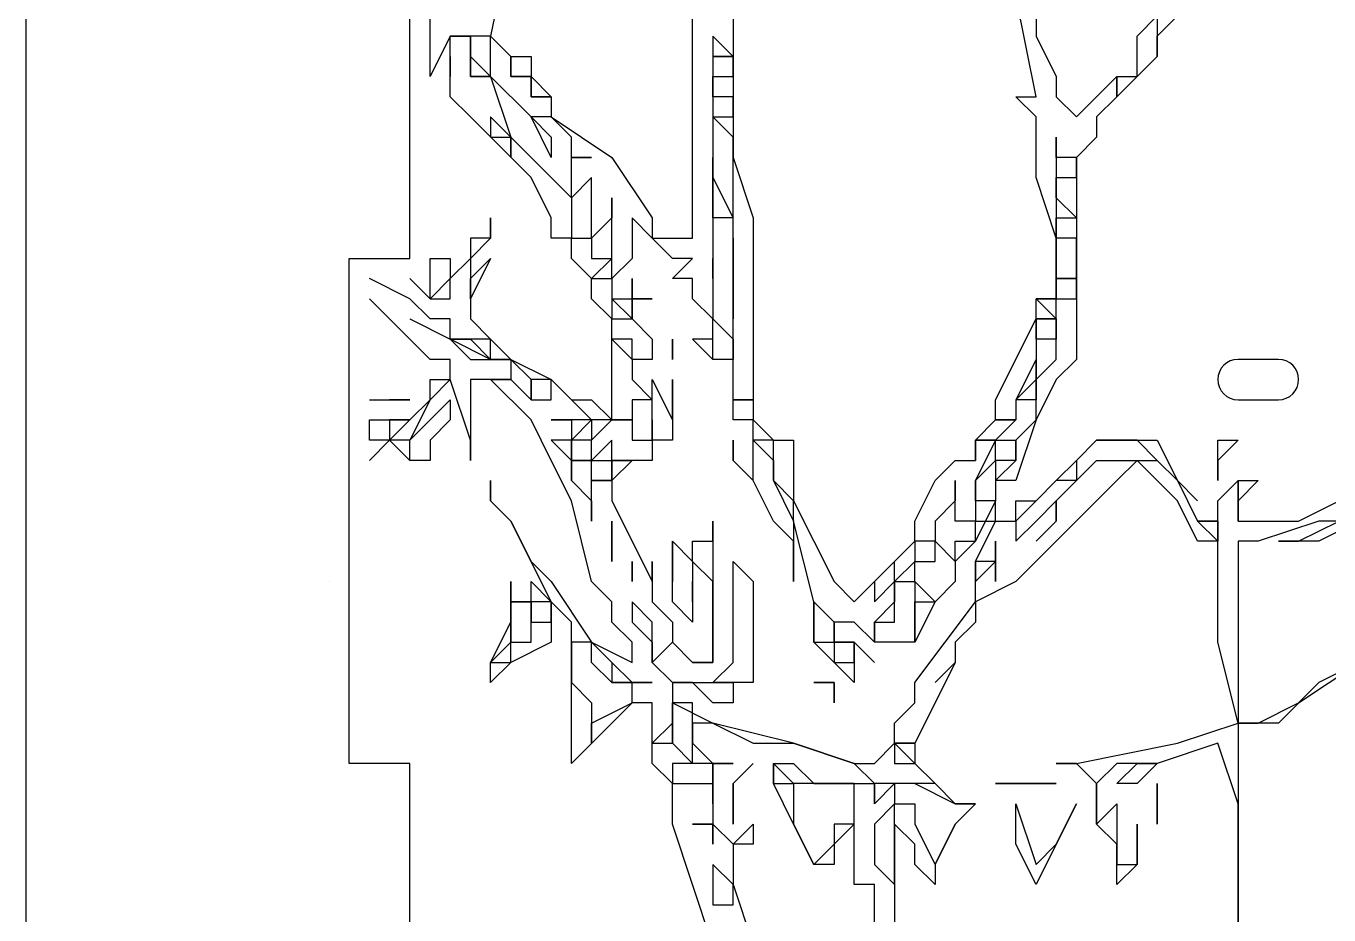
# Model space of a CAD drawing. Header units: millimetres. Extents: x 0 to 600, y 0 to 450.
# Drawn here: x 0 to 64.5, y 56.5 to 100.5 of the extents above; entities that cross this region are included whole.
import ezdxf

# ---------------------------------------------------------------- set-up
doc = ezdxf.new("R2010")
doc.units = ezdxf.units.MM
for name, color, linetype in [('border- do not edit', 2, 'Continuous'), ('Engraving', 1, 'Continuous'), ('External Cuts', 5, 'Continuous'), ('Holes and apertures', 3, 'Continuous')]:
    doc.layers.add(name, color=color, linetype=linetype)

msp = doc.modelspace()

# ---------------------------------------------------------------- linework, layer by layer
at = {"layer": 'border- do not edit'}
msp.add_line((0, 0), (0, 400), dxfattribs=at)
at = {"layer": 'Engraving'}
for p, q in [((24, 105), (23, 100)), ((20, 99), (20, 102)), ((50, 97), (49, 102)), ((50, 102), (50, 100)), ((33, 100), (33, 101)), ((35, 101), (35, 99)), ((55, 100), (56, 101)), ((57, 101), (56, 100)), ((56, 100), (57, 101)), ((56, 101), (56, 100)), ((21, 100), (20, 98)), ((21, 99), (21, 100)), ((21, 100), (22, 100)), ((22, 100), (21, 100)), ((21, 100), (21, 100)), ((22, 100), (22, 99)), ((22, 99), (22, 100)), ((23, 100), (22, 100)), ((22, 100), (22, 100)), ((22, 100), (22, 99)), ((23, 100), (24, 99)), ((23, 99), (23, 100)), ((23, 100), (23, 100)), ((33, 96), (33, 100)), ((34, 100), (34, 100)), ((34, 100), (34, 100)), ((34, 100), (34, 100)), ((34, 100), (34, 100)), ((34, 100), (34, 100)), ((34, 100), (34, 99)), ((35, 99), (34, 100)), ((50, 100), (51, 98)), ((55, 99), (55, 100)), ((56, 100), (56, 99)), ((56, 99), (56, 100)), ((56, 100), (56, 100)), ((56, 100), (56, 99)), ((20, 98), (20, 99)), ((20, 99), (20, 99)), ((21, 98), (21, 99)), ((21, 99), (21, 99)), ((21, 99), (21, 99)), ((21, 99), (21, 99)), ((21, 99), (21, 98)), ((21, 98), (21, 99)), ((21, 99), (21, 99)), ((22, 99), (22, 99)), ((22, 99), (22, 99)), ((22, 99), (22, 98)), ((22, 98), (22, 99)), ((22, 99), (23, 98)), ((23, 98), (23, 99)), ((24, 99), (25, 99)), ((24, 98), (24, 99)), ((24, 99), (24, 99)), ((24, 99), (24, 99)), ((24, 99), (24, 98)), ((25, 99), (25, 98)), ((35, 99), (34, 99)), ((34, 99), (34, 99)), ((34, 99), (34, 98)), ((34, 99), (35, 99)), ((35, 98), (35, 99)), ((35, 99), (35, 97)), ((55, 98), (55, 99)), ((55, 99), (55, 99)), ((56, 99), (55, 98)), ((56, 99), (56, 99)), ((20, 98), (20, 98)), ((21, 97), (21, 98)), ((21, 98), (21, 98)), ((21, 98), (21, 98)), ((21, 98), (21, 98)), ((21, 98), (21, 98)), ((22, 98), (22, 98)), ((22, 98), (22, 98)), ((22, 98), (22, 98)), ((22, 98), (22, 98)), ((22, 98), (22, 98)), ((22, 98), (22, 98)), ((22, 98), (22, 98)), ((22, 98), (23, 98)), ((23, 98), (22, 98)), ((25, 96), (23, 98)), ((23, 98), (24, 95)), ((25, 98), (24, 98)), ((24, 98), (25, 98)), ((25, 98), (25, 97)), ((25, 97), (25, 98)), ((25, 98), (25, 98)), ((25, 98), (26, 97)), ((34, 97), (34, 98)), ((34, 98), (35, 98)), ((34, 98), (34, 94)), ((35, 98), (35, 98)), ((51, 98), (51, 97)), ((53, 97), (54, 98)), ((54, 98), (55, 98)), ((55, 98), (54, 97)), ((54, 98), (54, 98)), ((54, 98), (54, 97)), ((54, 97), (54, 98)), ((54, 98), (54, 98)), ((55, 98), (55, 98)), ((22, 96), (21, 97)), ((25, 97), (26, 97)), ((26, 97), (25, 97)), ((26, 97), (26, 97)), ((26, 97), (26, 96)), ((35, 97), (34, 97)), ((34, 97), (34, 97)), ((34, 97), (34, 97)), ((35, 96), (35, 97)), ((35, 97), (35, 97)), ((35, 97), (35, 95)), ((50, 96), (49, 97)), ((49, 97), (49, 97)), ((49, 97), (50, 97)), ((50, 97), (50, 97)), ((50, 97), (50, 97)), ((51, 97), (51, 97)), ((51, 97), (52, 96)), ((52, 96), (53, 97)), ((54, 97), (53, 96)), ((54, 97), (54, 97)), ((54, 97), (54, 97)), ((25, 93), (22, 96)), ((24, 95), (23, 96)), ((23, 96), (23, 96)), ((23, 96), (23, 96)), ((23, 96), (23, 95)), ((26, 96), (25, 96)), ((25, 96), (25, 96)), ((25, 96), (25, 96)), ((25, 96), (25, 96)), ((25, 96), (26, 95)), ((26, 94), (25, 96)), ((26, 96), (29, 94)), ((27, 95), (26, 96)), ((27, 95), (26, 96)), ((26, 96), (26, 96)), ((26, 96), (26, 96)), ((26, 96), (26, 96)), ((26, 96), (27, 95)), ((33, 92), (33, 96)), ((35, 95), (34, 96)), ((34, 96), (34, 96)), ((34, 96), (34, 96)), ((34, 96), (34, 96)), ((34, 96), (35, 96)), ((50, 94), (50, 96)), ((52, 96), (52, 96)), ((52, 96), (52, 96)), ((53, 96), (53, 96)), ((53, 96), (53, 96)), ((53, 96), (53, 96)), ((53, 96), (53, 96)), ((53, 96), (53, 96)), ((53, 96), (53, 95)), ((23, 95), (24, 95)), ((24, 95), (26, 93)), ((24, 95), (24, 95)), ((24, 95), (24, 94)), ((24, 94), (24, 95)), ((24, 95), (24, 95)), ((26, 95), (26, 94)), ((27, 93), (27, 95)), ((27, 95), (27, 95)), ((27, 95), (27, 95)), ((35, 93), (35, 95)), ((35, 95), (35, 94)), ((51, 94), (51, 95)), ((51, 95), (51, 95)), ((51, 95), (51, 95)), ((51, 95), (51, 95)), ((51, 95), (51, 94)), ((53, 95), (52, 94)), ((26, 94), (26, 94)), ((28, 94), (27, 94)), ((27, 94), (27, 94)), ((27, 94), (28, 94)), ((28, 94), (28, 94)), ((28, 94), (28, 94)), ((28, 94), (28, 94)), ((28, 94), (28, 94)), ((29, 94), (31, 91)), ((34, 94), (34, 91)), ((34, 92), (34, 94)), ((34, 94), (34, 94)), ((34, 94), (34, 93)), ((35, 94), (36, 91)), ((50, 93), (50, 94)), ((52, 94), (51, 94)), ((51, 94), (51, 94)), ((51, 94), (51, 94)), ((51, 94), (51, 93)), ((52, 94), (52, 91)), ((52, 93), (52, 94)), ((52, 94), (52, 94)), ((52, 94), (52, 94)), ((26, 91), (25, 93)), ((26, 93), (27, 92)), ((28, 93), (27, 92)), ((27, 93), (27, 93)), ((27, 92), (27, 93)), ((27, 93), (27, 93)), ((28, 92), (28, 93)), ((28, 93), (28, 93)), ((28, 93), (28, 93)), ((28, 93), (28, 93)), ((34, 93), (35, 91)), ((35, 90), (35, 93)), ((51, 90), (50, 93)), ((51, 92), (51, 93)), ((51, 93), (51, 93)), ((51, 93), (51, 93)), ((51, 93), (52, 93)), ((51, 93), (51, 93)), ((51, 93), (51, 93)), ((51, 93), (51, 92)), ((27, 92), (27, 90)), ((27, 92), (27, 92)), ((28, 91), (28, 92)), ((28, 92), (28, 92)), ((29, 91), (29, 92)), ((29, 92), (29, 92)), ((29, 92), (29, 92)), ((29, 92), (29, 92)), ((29, 92), (29, 91)), ((33, 90), (33, 92)), ((34, 91), (34, 92)), ((34, 92), (34, 92)), ((52, 91), (51, 92)), ((51, 92), (51, 91)), ((23, 90), (23, 91)), ((23, 91), (23, 90)), ((26, 90), (26, 91)), ((26, 91), (26, 91)), ((29, 91), (28, 90)), ((28, 90), (28, 91)), ((28, 91), (28, 91)), ((29, 89), (29, 91)), ((29, 91), (29, 91)), ((31, 90), (30, 91)), ((30, 91), (30, 91)), ((30, 91), (30, 91)), ((30, 91), (30, 91)), ((30, 91), (30, 91)), ((30, 91), (30, 90)), ((31, 91), (31, 90)), ((34, 91), (34, 90)), ((35, 91), (34, 91)), ((36, 91), (36, 86)), ((51, 90), (51, 91)), ((51, 91), (52, 91)), ((51, 91), (51, 89)), ((52, 91), (52, 87)), ((52, 91), (52, 91)), ((52, 91), (52, 91)), ((22, 89), (23, 90)), ((23, 90), (22, 90)), ((22, 90), (22, 89)), ((23, 90), (23, 90)), ((27, 90), (26, 90)), ((27, 89), (27, 90)), ((27, 90), (28, 90)), ((28, 90), (28, 89)), ((30, 90), (30, 90)), ((30, 90), (30, 89)), ((32, 89), (31, 90)), ((31, 90), (32, 90)), ((32, 90), (33, 90)), ((33, 90), (33, 90)), ((34, 90), (34, 90)), ((34, 90), (34, 88)), ((35, 89), (35, 90)), ((35, 90), (35, 90)), ((35, 90), (35, 89)), ((35, 89), (35, 90)), ((51, 88), (51, 90)), ((52, 90), (51, 90)), ((52, 89), (52, 90)), ((52, 90), (52, 90)), ((20, 88), (20, 89)), ((20, 89), (21, 89)), ((21, 88), (22, 89)), ((21, 89), (21, 88)), ((22, 89), (22, 88)), ((22, 88), (23, 89)), ((23, 89), (22, 87)), ((23, 89), (23, 89)), ((23, 89), (23, 89)), ((28, 88), (27, 89)), ((28, 89), (28, 89)), ((28, 89), (28, 89)), ((28, 89), (29, 89)), ((29, 89), (28, 88)), ((30, 89), (29, 88)), ((29, 89), (29, 89)), ((29, 88), (29, 89)), ((32, 88), (33, 89)), ((33, 89), (32, 89)), ((32, 89), (32, 89)), ((32, 89), (32, 89)), ((32, 89), (32, 89)), ((32, 89), (32, 89)), ((33, 89), (33, 89)), ((33, 89), (33, 89)), ((34, 89), (34, 89)), ((34, 89), (34, 89)), ((34, 89), (34, 88)), ((34, 88), (34, 89)), ((34, 89), (34, 89)), ((35, 88), (35, 89)), ((35, 88), (35, 89)), ((35, 89), (35, 89)), ((35, 89), (35, 88)), ((51, 89), (51, 88)), ((52, 88), (52, 89)), ((19, 87), (17, 88)), ((19, 88), (20, 87)), ((21, 88), (20, 87)), ((20, 87), (20, 88)), ((20, 88), (20, 88)), ((21, 87), (21, 88)), ((21, 88), (21, 88)), ((21, 88), (21, 88)), ((21, 88), (21, 88)), ((22, 88), (22, 87)), ((22, 87), (22, 88)), ((28, 87), (28, 88)), ((28, 88), (28, 88)), ((28, 88), (29, 88)), ((29, 88), (29, 87)), ((30, 87), (30, 88)), ((30, 88), (30, 87)), ((33, 88), (32, 88)), ((32, 88), (32, 88)), ((32, 88), (32, 88)), ((32, 88), (32, 88)), ((33, 87), (33, 88)), ((34, 88), (34, 87)), ((34, 88), (34, 88)), ((35, 86), (35, 88)), ((35, 87), (35, 88)), ((35, 88), (35, 88)), ((35, 88), (35, 88)), ((35, 88), (35, 87)), ((51, 87), (51, 88)), ((52, 88), (51, 88)), ((51, 88), (52, 88)), ((51, 88), (51, 87)), ((52, 88), (52, 88)), ((52, 87), (52, 88)), ((52, 88), (52, 88)), ((18, 86), (17, 87)), ((20, 86), (19, 87)), ((20, 87), (21, 87)), ((21, 87), (21, 87)), ((21, 87), (21, 87)), ((22, 87), (22, 87)), ((22, 87), (22, 87)), ((22, 87), (22, 86)), ((29, 86), (28, 87)), ((29, 87), (29, 86)), ((30, 86), (29, 87)), ((29, 87), (30, 87)), ((30, 87), (30, 86)), ((30, 86), (30, 87)), ((30, 87), (31, 87)), ((31, 87), (30, 87)), ((30, 87), (30, 86)), ((34, 86), (33, 87)), ((34, 87), (34, 87)), ((34, 87), (34, 86)), ((35, 87), (35, 87)), ((35, 87), (35, 87)), ((35, 87), (35, 86)), ((35, 86), (35, 87)), ((35, 87), (35, 87)), ((50, 86), (50, 87)), ((50, 87), (51, 86)), ((50, 87), (50, 87)), ((50, 87), (50, 87)), ((50, 87), (51, 87)), ((51, 87), (50, 87)), ((50, 87), (50, 87)), ((50, 87), (50, 87)), ((51, 86), (51, 87)), ((51, 87), (52, 87)), ((52, 87), (52, 85)), ((52, 87), (52, 87)), ((52, 87), (52, 87)), ((20, 84), (18, 86)), ((19, 86), (21, 85)), ((21, 86), (20, 86)), ((20, 86), (20, 86)), ((21, 85), (21, 86)), ((21, 86), (21, 86)), ((21, 86), (21, 86)), ((21, 86), (21, 86)), ((22, 86), (22, 86)), ((22, 86), (23, 85)), ((29, 86), (29, 86)), ((29, 86), (30, 86)), ((29, 85), (29, 86)), ((29, 86), (29, 86)), ((30, 86), (30, 86)), ((30, 86), (30, 86)), ((30, 86), (30, 86)), ((30, 86), (30, 86)), ((30, 86), (31, 85)), ((34, 86), (35, 85)), ((34, 85), (34, 86)), ((35, 83), (35, 86)), ((36, 86), (36, 82)), ((48, 82), (50, 86)), ((50, 85), (50, 86)), ((50, 86), (51, 86)), ((51, 86), (50, 86)), ((50, 86), (50, 84)), ((51, 86), (51, 86)), ((51, 86), (51, 85)), ((51, 85), (51, 86)), ((21, 85), (21, 85)), ((22, 85), (21, 85)), ((21, 85), (22, 85)), ((23, 84), (21, 85)), ((21, 85), (21, 85)), ((21, 85), (21, 85)), ((21, 85), (22, 84)), ((23, 85), (22, 85)), ((22, 85), (22, 85)), ((22, 85), (23, 84)), ((23, 85), (24, 84)), ((23, 84), (23, 85)), ((23, 85), (23, 85)), ((29, 83), (29, 85)), ((29, 85), (29, 85)), ((29, 85), (29, 85)), ((29, 85), (30, 84)), ((30, 85), (29, 85)), ((30, 84), (30, 85)), ((31, 85), (31, 85)), ((31, 85), (31, 84)), ((32, 84), (32, 85)), ((32, 85), (32, 85)), ((32, 85), (32, 84)), ((34, 85), (33, 85)), ((33, 85), (33, 85)), ((33, 85), (34, 84)), ((34, 84), (34, 85)), ((34, 84), (34, 85)), ((35, 85), (35, 84)), ((35, 84), (35, 85)), ((35, 85), (35, 84)), ((51, 85), (50, 85)), ((51, 85), (51, 85)), ((51, 85), (51, 85)), ((51, 85), (51, 85)), ((51, 85), (51, 85)), ((51, 85), (51, 85)), ((51, 84), (51, 85)), ((51, 85), (51, 85)), ((52, 85), (52, 84)), ((21, 84), (20, 84)), ((21, 83), (21, 84)), ((22, 84), (23, 84)), ((24, 84), (23, 84)), ((23, 84), (23, 84)), ((23, 84), (24, 84)), ((24, 84), (26, 83)), ((25, 83), (24, 84)), ((24, 84), (24, 84)), ((24, 84), (24, 84)), ((24, 84), (24, 83)), ((30, 84), (30, 83)), ((31, 84), (30, 84)), ((30, 84), (30, 84)), ((30, 84), (30, 84)), ((31, 84), (31, 84)), ((31, 84), (31, 84)), ((32, 84), (32, 84)), ((32, 84), (32, 84)), ((32, 84), (32, 84)), ((35, 84), (34, 84)), ((35, 84), (35, 84)), ((35, 84), (35, 84)), ((35, 84), (35, 84)), ((35, 84), (35, 84)), ((50, 84), (49, 82)), ((50, 83), (50, 84)), ((50, 84), (50, 83)), ((50, 83), (51, 84)), ((52, 84), (51, 83)), ((20, 82), (20, 83)), ((20, 83), (21, 83)), ((21, 83), (20, 82)), ((22, 80), (21, 83)), ((21, 83), (21, 83)), ((23, 83), (22, 83)), ((22, 83), (22, 83)), ((22, 83), (22, 83)), ((22, 83), (22, 83)), ((22, 83), (22, 81)), ((25, 81), (23, 83)), ((24, 83), (23, 83)), ((23, 83), (23, 83)), ((23, 83), (24, 83)), ((24, 83), (25, 82)), ((24, 83), (24, 83)), ((24, 83), (24, 83)), ((24, 83), (24, 83)), ((24, 83), (24, 83)), ((26, 83), (25, 83)), ((25, 83), (25, 83)), ((25, 83), (25, 82)), ((25, 82), (25, 83)), ((26, 83), (27, 82)), ((26, 82), (26, 83)), ((29, 82), (29, 83)), ((30, 83), (30, 83)), ((30, 83), (30, 83)), ((30, 83), (30, 83)), ((30, 83), (30, 83)), ((30, 83), (31, 82)), ((31, 82), (31, 83)), ((31, 83), (31, 83)), ((31, 83), (32, 81)), ((32, 82), (32, 83)), ((32, 83), (32, 82)), ((35, 81), (35, 83)), ((35, 83), (35, 83)), ((49, 82), (50, 83)), ((50, 83), (50, 82)), ((50, 82), (50, 83)), ((51, 83), (50, 81)), ((51, 83), (51, 83)), ((17, 82), (19, 82)), ((19, 82), (18, 82)), ((19, 81), (20, 82)), ((20, 82), (19, 80)), ((19, 82), (19, 82)), ((19, 82), (19, 82)), ((20, 82), (20, 82)), ((20, 82), (20, 82)), ((20, 82), (20, 82)), ((20, 81), (21, 82)), ((21, 82), (21, 81)), ((25, 82), (26, 82)), ((26, 82), (26, 82)), ((26, 82), (26, 82)), ((26, 82), (26, 82)), ((26, 82), (26, 82)), ((27, 82), (28, 82)), ((28, 81), (27, 82)), ((27, 82), (28, 81)), ((28, 82), (29, 81)), ((29, 81), (29, 82)), ((29, 82), (29, 82)), ((31, 82), (30, 82)), ((30, 82), (30, 82)), ((30, 82), (30, 82)), ((30, 82), (30, 81)), ((31, 82), (31, 82)), ((31, 81), (31, 82)), ((31, 82), (31, 82)), ((31, 82), (31, 82)), ((32, 81), (32, 82)), ((32, 82), (32, 81)), ((36, 82), (35, 82)), ((35, 82), (35, 82)), ((35, 82), (35, 82)), ((35, 82), (36, 82)), ((36, 82), (36, 81)), ((36, 82), (36, 82)), ((36, 82), (36, 82)), ((36, 82), (36, 82)), ((48, 81), (48, 82)), ((49, 82), (49, 82)), ((49, 82), (49, 81)), ((50, 82), (49, 82)), ((49, 82), (49, 82)), ((49, 82), (49, 82)), ((50, 81), (50, 82)), ((50, 82), (50, 82)), ((50, 82), (50, 82)), ((50, 82), (50, 82)), ((17, 80), (17, 81)), ((17, 81), (17, 81)), ((17, 81), (19, 81)), ((19, 81), (18, 81)), ((18, 81), (18, 81)), ((18, 81), (18, 81)), ((18, 81), (18, 80)), ((18, 80), (19, 81)), ((19, 80), (20, 81)), ((19, 81), (19, 81)), ((19, 81), (19, 81)), ((20, 81), (20, 81)), ((21, 81), (20, 80)), ((22, 81), (22, 79)), ((26, 79), (25, 81)), ((27, 81), (26, 81)), ((26, 81), (26, 81)), ((26, 81), (26, 81)), ((26, 81), (26, 81)), ((26, 81), (27, 81)), ((27, 80), (28, 81)), ((28, 81), (27, 81)), ((27, 81), (27, 81)), ((27, 81), (27, 80)), ((27, 81), (27, 81)), ((27, 81), (27, 81)), ((27, 81), (27, 81)), ((29, 81), (28, 81)), ((28, 81), (28, 81)), ((28, 81), (28, 80)), ((28, 80), (29, 81)), ((29, 81), (29, 81)), ((30, 81), (29, 81)), ((29, 81), (29, 81)), ((29, 81), (29, 81)), ((29, 81), (29, 81)), ((29, 81), (30, 81)), ((30, 81), (30, 80)), ((30, 81), (30, 81)), ((30, 81), (30, 81)), ((31, 80), (31, 81)), ((31, 81), (31, 81)), ((31, 81), (31, 81)), ((31, 81), (31, 80)), ((31, 80), (31, 81)), ((31, 81), (31, 81)), ((32, 81), (32, 81)), ((32, 81), (32, 80)), ((36, 81), (35, 81)), ((35, 81), (35, 81)), ((35, 81), (35, 81)), ((36, 78), (36, 81)), ((36, 81), (36, 81)), ((36, 81), (37, 80)), ((47, 80), (48, 81)), ((48, 81), (48, 81)), ((48, 81), (48, 81)), ((48, 81), (49, 81)), ((49, 81), (48, 81)), ((48, 81), (48, 81)), ((49, 81), (48, 80)), ((49, 81), (49, 81)), ((49, 80), (50, 81)), ((50, 81), (49, 78)), ((17, 79), (18, 80)), ((18, 80), (17, 80)), ((18, 80), (17, 79)), ((19, 80), (18, 80)), ((18, 80), (19, 79)), ((19, 79), (18, 80)), ((19, 79), (19, 80)), ((19, 80), (19, 80)), ((20, 80), (20, 80)), ((20, 80), (20, 79)), ((22, 79), (22, 80)), ((27, 80), (26, 80)), ((26, 80), (27, 79)), ((27, 79), (27, 80)), ((27, 80), (27, 80)), ((27, 80), (27, 80)), ((28, 80), (27, 80)), ((27, 80), (27, 79)), ((29, 80), (28, 79)), ((28, 79), (28, 80)), ((28, 80), (28, 80)), ((28, 80), (28, 80)), ((28, 80), (28, 80)), ((29, 79), (29, 80)), ((30, 80), (30, 80)), ((30, 80), (30, 80)), ((30, 80), (30, 80)), ((30, 80), (31, 80)), ((32, 80), (31, 80)), ((31, 80), (31, 79)), ((35, 79), (35, 80)), ((35, 80), (35, 80)), ((35, 80), (35, 79)), ((37, 80), (36, 80)), ((36, 80), (36, 80)), ((36, 80), (37, 79)), ((37, 80), (38, 80)), ((37, 80), (37, 80)), ((37, 80), (37, 80)), ((37, 79), (37, 80)), ((37, 80), (37, 80)), ((38, 80), (38, 79)), ((47, 79), (47, 80)), ((47, 80), (48, 80)), ((48, 80), (47, 80)), ((47, 80), (47, 79)), ((47, 79), (47, 80)), ((48, 80), (47, 78)), ((48, 79), (48, 80)), ((48, 80), (49, 80)), ((49, 79), (49, 80)), ((49, 80), (49, 80)), ((49, 80), (49, 80)), ((49, 80), (49, 79)), ((52, 79), (53, 80)), ((53, 80), (52, 79)), ((53, 80), (54, 80)), ((54, 80), (53, 80)), ((55, 80), (54, 80)), ((54, 80), (55, 80)), ((56, 79), (55, 80)), ((55, 80), (56, 80)), ((56, 80), (57, 78)), ((59, 80), (59, 80)), ((59, 80), (60, 80)), ((60, 80), (59, 79)), ((59, 79), (59, 80)), ((59, 80), (59, 80)), ((20, 79), (19, 79)), ((19, 79), (19, 79)), ((19, 79), (19, 79)), ((19, 79), (19, 79)), ((19, 79), (19, 79)), ((27, 77), (26, 79)), ((28, 79), (27, 79)), ((27, 79), (27, 79)), ((27, 79), (27, 78)), ((27, 79), (27, 78)), ((27, 78), (27, 79)), ((27, 79), (27, 79)), ((27, 79), (28, 79)), ((28, 78), (28, 79)), ((28, 79), (28, 79)), ((28, 79), (28, 79)), ((28, 79), (29, 79)), ((28, 79), (28, 79)), ((28, 79), (28, 79)), ((28, 79), (28, 79)), ((28, 79), (28, 79)), ((30, 79), (29, 79)), ((29, 79), (29, 78)), ((29, 78), (29, 79)), ((29, 79), (30, 79)), ((30, 79), (29, 78)), ((31, 79), (30, 79)), ((30, 79), (30, 79)), ((30, 79), (30, 79)), ((30, 79), (30, 79)), ((30, 79), (30, 79)), ((30, 79), (30, 79)), ((36, 78), (35, 79)), ((35, 79), (36, 78)), ((37, 79), (37, 79)), ((37, 79), (37, 79)), ((37, 79), (37, 78)), ((37, 78), (37, 79)), ((37, 79), (37, 79)), ((38, 79), (38, 77)), ((45, 78), (46, 79)), ((46, 79), (47, 79)), ((47, 79), (47, 79)), ((47, 79), (47, 79)), ((47, 78), (48, 79)), ((48, 79), (48, 79)), ((49, 79), (48, 79)), ((48, 79), (48, 78)), ((48, 78), (49, 79)), ((49, 79), (49, 79)), ((51, 78), (52, 79)), ((52, 79), (52, 78)), ((52, 78), (53, 79)), ((53, 79), (54, 79)), ((54, 79), (55, 79)), ((55, 79), (54, 78)), ((55, 79), (56, 79)), ((56, 78), (55, 79)), ((55, 79), (55, 79)), ((56, 79), (56, 79)), ((56, 79), (57, 78)), ((57, 78), (56, 79)), ((59, 78), (59, 79)), ((59, 79), (59, 79)), ((59, 79), (59, 78)), ((59, 79), (59, 79)), ((59, 79), (59, 79)), ((23, 77), (23, 78)), ((23, 78), (23, 77)), ((27, 78), (28, 77)), ((29, 78), (28, 78)), ((28, 78), (28, 78)), ((28, 78), (29, 78)), ((28, 77), (28, 78)), ((29, 78), (29, 78)), ((29, 78), (29, 78)), ((29, 78), (29, 77)), ((37, 76), (36, 78)), ((36, 78), (36, 78)), ((36, 78), (36, 78)), ((36, 78), (36, 78)), ((36, 78), (36, 78)), ((36, 78), (36, 78)), ((38, 77), (37, 78)), ((37, 78), (38, 76)), ((37, 78), (37, 78)), ((37, 78), (37, 78)), ((44, 76), (45, 78)), ((46, 77), (46, 78)), ((46, 78), (46, 78)), ((46, 78), (46, 78)), ((46, 78), (46, 77)), ((47, 78), (47, 78)), ((47, 78), (47, 78)), ((47, 78), (47, 78)), ((47, 78), (47, 78)), ((47, 78), (47, 77)), ((47, 77), (47, 78)), ((49, 78), (48, 78)), ((48, 78), (48, 77)), ((50, 77), (51, 78)), ((51, 78), (50, 77)), ((52, 78), (51, 78)), ((51, 77), (52, 78)), ((52, 78), (52, 78)), ((52, 78), (52, 78)), ((52, 78), (52, 78)), ((54, 78), (53, 77)), ((57, 77), (56, 78)), ((57, 78), (58, 76)), ((57, 78), (58, 77)), ((58, 77), (57, 78)), ((57, 78), (57, 78)), ((59, 77), (60, 78)), ((59, 78), (59, 78)), ((59, 78), (59, 78)), ((59, 78), (59, 78)), ((60, 78), (60, 78)), ((60, 78), (60, 78)), ((60, 78), (60, 76)), ((60, 77), (60, 78)), ((60, 78), (61, 78)), ((61, 78), (60, 77)), ((61, 78), (61, 78)), ((24, 76), (23, 77)), ((23, 77), (24, 76)), ((28, 73), (27, 77)), ((28, 77), (28, 77)), ((28, 77), (28, 76)), ((28, 76), (28, 77)), ((28, 77), (28, 77)), ((29, 77), (30, 75)), ((38, 76), (38, 77)), ((38, 77), (39, 75)), ((46, 77), (45, 76)), ((46, 76), (46, 77)), ((46, 77), (46, 77)), ((46, 77), (46, 77)), ((47, 77), (47, 77)), ((48, 77), (47, 75)), ((48, 77), (47, 77)), ((47, 77), (47, 77)), ((47, 77), (47, 76)), ((48, 77), (48, 77)), ((48, 77), (48, 77)), ((48, 77), (48, 77)), ((48, 77), (48, 77)), ((48, 76), (48, 77)), ((49, 76), (49, 77)), ((49, 77), (50, 77)), ((50, 77), (49, 76)), ((50, 76), (51, 77)), ((53, 77), (51, 75)), ((51, 76), (51, 77)), ((51, 77), (51, 76)), ((58, 75), (57, 77)), ((58, 77), (58, 77)), ((58, 77), (58, 77)), ((58, 77), (58, 77)), ((59, 76), (59, 77)), ((59, 77), (59, 77)), ((59, 77), (59, 77)), ((59, 77), (59, 77)), ((60, 76), (60, 77)), ((60, 77), (60, 76)), ((63, 76), (65, 77)), ((24, 76), (25, 74)), ((25, 74), (24, 76)), ((24, 76), (24, 76)), ((29, 76), (29, 76)), ((29, 76), (29, 76)), ((29, 76), (29, 75)), ((29, 75), (29, 76)), ((29, 76), (29, 76)), ((34, 75), (34, 76)), ((34, 76), (34, 76)), ((34, 76), (34, 75)), ((38, 75), (37, 76)), ((39, 72), (38, 76)), ((38, 76), (38, 74)), ((44, 75), (44, 76)), ((45, 76), (45, 76)), ((45, 76), (45, 75)), ((47, 76), (46, 76)), ((47, 74), (48, 76)), ((47, 75), (47, 76)), ((47, 76), (47, 76)), ((47, 76), (47, 76)), ((47, 76), (47, 76)), ((47, 76), (48, 76)), ((48, 76), (49, 76)), ((48, 76), (48, 76)), ((48, 76), (48, 76)), ((49, 76), (49, 75)), ((49, 75), (50, 76)), ((51, 76), (50, 75)), ((50, 75), (51, 76)), ((51, 76), (51, 76)), ((58, 76), (58, 76)), ((58, 76), (59, 75)), ((59, 76), (58, 76)), ((58, 76), (58, 76)), ((58, 76), (58, 76)), ((58, 76), (59, 76)), ((59, 75), (59, 76)), ((59, 76), (59, 76)), ((59, 76), (59, 76)), ((59, 76), (59, 75)), ((59, 75), (59, 76)), ((60, 76), (61, 76)), ((61, 76), (63, 76)), ((64, 76), (61, 75)), ((63, 75), (65, 76)), ((66, 76), (64, 75)), ((66, 76), (64, 76)), ((29, 74), (29, 75)), ((29, 75), (29, 75)), ((29, 75), (29, 75)), ((29, 75), (29, 74)), ((29, 75), (29, 75)), ((29, 75), (29, 75)), ((30, 75), (31, 73)), ((32, 73), (32, 75)), ((32, 75), (32, 75)), ((32, 75), (33, 74)), ((32, 74), (32, 75)), ((32, 75), (32, 75)), ((32, 75), (32, 74)), ((33, 74), (33, 75)), ((33, 75), (34, 75)), ((34, 75), (34, 74)), ((34, 75), (34, 75)), ((34, 75), (34, 75)), ((34, 75), (34, 75)), ((34, 75), (34, 75)), ((38, 73), (38, 75)), ((39, 75), (40, 73)), ((43, 74), (44, 75)), ((45, 75), (44, 75)), ((44, 75), (44, 74)), ((45, 74), (45, 75)), ((45, 75), (45, 75)), ((45, 75), (45, 75)), ((45, 75), (46, 74)), ((47, 75), (46, 74)), ((46, 75), (47, 75)), ((46, 74), (46, 75)), ((46, 75), (46, 75)), ((46, 75), (46, 75)), ((46, 75), (46, 75)), ((47, 75), (47, 75)), ((48, 75), (48, 75)), ((48, 75), (48, 75)), ((48, 75), (48, 75)), ((48, 75), (48, 74)), ((48, 74), (48, 75)), ((48, 75), (48, 75)), ((51, 75), (49, 73)), ((49, 75), (49, 75)), ((49, 75), (49, 75)), ((59, 75), (58, 75)), ((58, 75), (58, 75)), ((59, 75), (59, 75)), ((59, 74), (59, 75)), ((59, 75), (59, 75)), ((61, 75), (60, 75)), ((60, 75), (60, 75)), ((60, 75), (60, 75)), ((60, 75), (60, 74)), ((61, 75), (61, 75)), ((63, 75), (62, 75)), ((62, 75), (63, 75)), ((64, 75), (63, 75)), ((26, 72), (25, 74)), ((25, 74), (25, 74)), ((25, 74), (25, 74)), ((25, 74), (26, 73)), ((29, 74), (29, 74)), ((29, 74), (29, 74)), ((29, 74), (29, 74)), ((30, 73), (30, 74)), ((30, 74), (30, 73)), ((31, 73), (31, 74)), ((31, 74), (31, 74)), ((31, 74), (31, 73)), ((32, 74), (32, 73)), ((32, 73), (32, 74)), ((32, 74), (32, 74)), ((32, 74), (32, 74)), ((32, 74), (32, 74)), ((34, 73), (33, 74)), ((33, 74), (33, 73)), ((34, 74), (34, 72)), ((35, 73), (35, 74)), ((35, 74), (35, 74)), ((35, 74), (35, 74)), ((35, 74), (35, 74)), ((35, 74), (36, 73)), ((38, 74), (38, 73)), ((42, 73), (43, 74)), ((43, 74), (42, 73)), ((43, 73), (43, 74)), ((44, 74), (43, 73)), ((44, 73), (44, 74)), ((44, 74), (44, 74)), ((44, 74), (44, 74)), ((44, 74), (44, 74)), ((44, 74), (44, 74)), ((44, 74), (45, 74)), ((45, 74), (45, 74)), ((45, 74), (45, 74)), ((46, 74), (46, 73)), ((47, 73), (48, 74)), ((48, 74), (47, 74)), ((47, 74), (47, 73)), ((47, 73), (47, 74)), ((47, 74), (47, 74)), ((48, 74), (48, 74)), ((48, 74), (48, 73)), ((48, 73), (48, 74)), ((59, 70), (59, 74)), ((60, 74), (60, 74)), ((60, 74), (60, 70)), ((15, 73), (15, 73)), ((24, 71), (24, 73)), ((24, 73), (24, 72)), ((25, 72), (25, 73)), ((25, 73), (25, 73)), ((25, 73), (26, 72)), ((26, 73), (28, 70)), ((29, 72), (28, 73)), ((30, 73), (30, 73)), ((30, 73), (30, 73)), ((30, 73), (30, 73)), ((30, 73), (30, 73)), ((31, 73), (31, 72)), ((31, 73), (31, 73)), ((31, 73), (31, 73)), ((31, 73), (31, 73)), ((32, 72), (32, 73)), ((32, 73), (32, 73)), ((33, 73), (33, 72)), ((33, 72), (33, 73)), ((33, 73), (33, 73)), ((33, 73), (33, 72)), ((34, 72), (34, 73)), ((35, 72), (35, 73)), ((36, 73), (36, 72)), ((40, 73), (41, 72)), ((41, 72), (42, 73)), ((42, 73), (42, 72)), ((42, 72), (43, 73)), ((43, 73), (43, 72)), ((43, 72), (43, 73)), ((43, 73), (43, 73)), ((43, 73), (43, 73)), ((43, 73), (44, 73)), ((44, 73), (44, 72)), ((45, 72), (44, 73)), ((44, 73), (44, 73)), ((46, 73), (45, 72)), ((47, 72), (47, 73)), ((47, 73), (47, 73)), ((49, 73), (47, 72)), ((24, 72), (24, 70)), ((25, 72), (24, 72)), ((24, 72), (25, 72)), ((25, 71), (25, 72)), ((25, 72), (25, 71)), ((26, 72), (25, 72)), ((27, 71), (26, 72)), ((26, 71), (26, 72)), ((26, 72), (26, 72)), ((26, 72), (26, 71)), ((29, 71), (29, 72)), ((29, 72), (29, 72)), ((29, 72), (29, 72)), ((31, 71), (30, 72)), ((30, 72), (30, 72)), ((30, 72), (30, 72)), ((30, 72), (30, 71)), ((31, 72), (31, 72)), ((31, 72), (32, 71)), ((33, 71), (32, 72)), ((32, 72), (32, 72)), ((32, 72), (32, 72)), ((32, 72), (32, 72)), ((32, 72), (32, 72)), ((33, 72), (33, 72)), ((33, 72), (33, 71)), ((34, 70), (34, 72)), ((34, 72), (34, 70)), ((35, 71), (35, 72)), ((36, 72), (36, 70)), ((39, 71), (39, 72)), ((39, 72), (39, 71)), ((40, 71), (39, 72)), ((41, 72), (41, 72)), ((42, 72), (42, 72)), ((43, 72), (42, 71)), ((43, 71), (43, 72)), ((44, 68), (47, 72)), ((45, 72), (44, 70)), ((44, 72), (44, 72)), ((44, 72), (44, 72)), ((44, 72), (44, 72)), ((44, 72), (44, 72)), ((44, 72), (44, 72)), ((44, 72), (44, 71)), ((44, 71), (44, 72)), ((44, 72), (44, 72)), ((44, 72), (45, 72)), ((47, 72), (47, 71)), ((23, 69), (24, 71)), ((24, 70), (24, 71)), ((24, 71), (24, 71)), ((24, 71), (24, 70)), ((25, 70), (25, 71)), ((25, 71), (26, 71)), ((26, 71), (26, 71)), ((26, 71), (26, 71)), ((26, 71), (26, 71)), ((26, 71), (26, 71)), ((26, 71), (26, 71)), ((26, 71), (26, 70)), ((27, 70), (27, 71)), ((27, 71), (27, 71)), ((30, 70), (29, 71)), ((29, 71), (29, 71)), ((30, 71), (31, 70)), ((31, 69), (31, 71)), ((31, 71), (31, 71)), ((32, 71), (32, 70)), ((33, 71), (33, 71)), ((35, 69), (35, 71)), ((39, 70), (39, 71)), ((39, 71), (39, 71)), ((39, 71), (39, 70)), ((40, 70), (40, 71)), ((40, 71), (40, 71)), ((41, 71), (40, 71)), ((40, 71), (40, 70)), ((42, 70), (41, 71)), ((41, 71), (41, 71)), ((41, 71), (41, 71)), ((42, 70), (42, 71)), ((42, 71), (42, 71)), ((42, 71), (42, 71)), ((42, 71), (42, 70)), ((42, 71), (42, 71)), ((42, 71), (43, 71)), ((44, 71), (44, 71)), ((44, 71), (44, 70)), ((44, 70), (44, 71)), ((47, 71), (46, 70)), ((24, 70), (23, 69)), ((24, 70), (24, 70)), ((24, 70), (24, 70)), ((24, 69), (24, 70)), ((24, 70), (24, 70)), ((24, 70), (24, 70)), ((24, 70), (25, 70)), ((26, 70), (24, 69)), ((25, 70), (25, 70)), ((25, 70), (25, 70)), ((28, 70), (27, 70)), ((27, 70), (27, 70)), ((27, 69), (27, 70)), ((27, 70), (27, 70)), ((27, 70), (27, 69)), ((28, 69), (28, 70)), ((28, 70), (29, 69)), ((29, 69), (28, 70)), ((28, 70), (30, 69)), ((30, 69), (30, 70)), ((32, 70), (31, 69)), ((31, 70), (31, 69)), ((32, 70), (32, 70)), ((33, 69), (32, 70)), ((32, 70), (32, 70)), ((32, 70), (33, 69)), ((34, 69), (34, 70)), ((34, 70), (34, 69)), ((36, 70), (36, 69)), ((40, 69), (39, 70)), ((39, 70), (39, 70)), ((39, 70), (40, 70)), ((40, 70), (40, 70)), ((40, 70), (40, 69)), ((41, 70), (40, 70)), ((40, 70), (41, 70)), ((41, 69), (41, 70)), ((41, 70), (41, 70)), ((41, 70), (41, 70)), ((41, 70), (41, 70)), ((41, 70), (42, 69)), ((42, 69), (41, 70)), ((41, 70), (41, 69)), ((43, 70), (42, 70)), ((42, 70), (42, 70)), ((42, 70), (42, 70)), ((42, 70), (42, 70)), ((42, 70), (42, 70)), ((44, 70), (43, 70)), ((43, 70), (43, 70)), ((43, 70), (43, 70)), ((43, 70), (43, 70)), ((43, 70), (43, 70)), ((44, 70), (44, 70)), ((44, 70), (44, 70)), ((44, 70), (44, 70)), ((46, 70), (46, 69)), ((60, 66), (59, 70)), ((60, 70), (60, 66)), ((23, 68), (23, 69)), ((23, 69), (23, 69)), ((23, 69), (24, 69)), ((24, 69), (23, 68)), ((24, 69), (24, 69)), ((27, 68), (27, 69)), ((27, 69), (27, 69)), ((27, 69), (27, 69)), ((27, 69), (27, 69)), ((27, 69), (27, 69)), ((27, 69), (27, 68)), ((29, 68), (28, 69)), ((29, 69), (29, 68)), ((30, 68), (29, 69)), ((30, 69), (30, 69)), ((31, 69), (32, 68)), ((31, 69), (31, 69)), ((33, 69), (33, 69)), ((33, 69), (33, 69)), ((33, 69), (34, 69)), ((34, 69), (33, 69)), ((33, 69), (33, 69)), ((33, 69), (33, 69)), ((34, 68), (35, 69)), ((34, 69), (34, 69)), ((35, 69), (35, 69)), ((36, 69), (36, 68)), ((40, 69), (41, 69)), ((41, 68), (40, 69)), ((40, 69), (40, 69)), ((41, 69), (41, 69)), ((41, 69), (41, 68)), ((42, 69), (42, 69)), ((42, 69), (42, 69)), ((42, 69), (42, 69)), ((46, 69), (45, 68)), ((45, 68), (46, 69)), ((46, 69), (45, 67)), ((46, 69), (46, 69)), ((46, 69), (46, 69)), ((63, 67), (66, 69)), ((66, 69), (64, 68)), ((23, 68), (23, 68)), ((23, 68), (23, 68)), ((23, 68), (23, 68)), ((27, 65), (27, 68)), ((27, 68), (28, 67)), ((30, 68), (29, 68)), ((29, 68), (30, 68)), ((30, 67), (30, 68)), ((30, 68), (31, 68)), ((31, 68), (30, 68)), ((31, 68), (31, 68)), ((32, 68), (32, 67)), ((33, 68), (32, 68)), ((32, 68), (32, 68)), ((32, 68), (32, 68)), ((32, 68), (33, 68)), ((33, 68), (33, 68)), ((33, 68), (34, 68)), ((34, 67), (33, 68)), ((33, 68), (33, 68)), ((34, 68), (34, 68)), ((35, 68), (34, 68)), ((34, 68), (35, 68)), ((36, 68), (35, 68)), ((35, 68), (35, 67)), ((35, 68), (35, 68)), ((35, 68), (35, 68)), ((35, 68), (35, 68)), ((35, 68), (35, 68)), ((35, 68), (35, 68)), ((40, 68), (39, 68)), ((39, 68), (40, 68)), ((40, 68), (40, 68)), ((40, 68), (40, 67)), ((40, 67), (40, 68)), ((40, 68), (40, 68)), ((41, 68), (41, 68)), ((41, 68), (41, 68)), ((44, 67), (44, 68)), ((45, 68), (45, 68)), ((45, 68), (45, 68)), ((45, 68), (45, 68)), ((64, 68), (62, 66)), ((30, 67), (27, 64)), ((28, 67), (28, 65)), ((28, 66), (30, 67)), ((31, 67), (30, 67)), ((30, 67), (30, 67)), ((30, 67), (30, 67)), ((31, 65), (31, 67)), ((32, 67), (34, 66)), ((33, 67), (32, 67)), ((32, 67), (32, 66)), ((32, 67), (32, 67)), ((32, 67), (32, 67)), ((32, 67), (32, 67)), ((32, 67), (32, 67)), ((32, 67), (32, 66)), ((32, 66), (32, 67)), ((32, 67), (32, 67)), ((33, 66), (33, 67)), ((35, 67), (34, 67)), ((40, 67), (40, 67)), ((43, 66), (44, 67)), ((45, 67), (44, 65)), ((61, 66), (63, 67)), ((63, 67), (63, 67)), ((28, 65), (28, 66)), ((32, 66), (31, 65)), ((32, 66), (32, 66)), ((32, 65), (32, 66)), ((32, 66), (32, 65)), ((32, 66), (32, 66)), ((34, 66), (33, 66)), ((33, 65), (33, 66)), ((33, 66), (33, 65)), ((34, 66), (36, 65)), ((38, 65), (34, 66)), ((43, 65), (43, 66)), ((43, 66), (43, 66)), ((43, 66), (43, 66)), ((43, 66), (43, 66)), ((43, 66), (43, 66)), ((57, 65), (60, 66)), ((62, 66), (60, 66)), ((60, 66), (60, 62)), ((60, 66), (60, 66)), ((60, 66), (61, 66)), ((27, 64), (27, 65)), ((27, 65), (27, 65)), ((27, 65), (27, 65)), ((31, 64), (31, 65)), ((31, 65), (31, 65)), ((31, 65), (31, 65)), ((31, 65), (32, 65)), ((32, 65), (32, 65)), ((32, 65), (32, 65)), ((32, 65), (33, 64)), ((33, 64), (33, 65)), ((33, 65), (33, 65)), ((33, 65), (33, 65)), ((33, 65), (33, 65)), ((33, 65), (34, 64)), ((36, 65), (38, 65)), ((38, 65), (41, 64)), ((41, 64), (38, 65)), ((42, 64), (43, 65)), ((44, 65), (43, 65)), ((43, 65), (43, 64)), ((44, 64), (43, 65)), ((43, 65), (44, 65)), ((44, 65), (44, 65)), ((44, 65), (44, 65)), ((44, 65), (44, 65)), ((44, 65), (44, 65)), ((44, 65), (44, 65)), ((44, 65), (44, 64)), ((52, 64), (57, 65)), ((59, 65), (56, 64)), ((60, 62), (59, 65)), ((59, 65), (59, 65)), ((59, 65), (59, 65)), ((27, 64), (27, 64)), ((32, 63), (31, 64)), ((33, 64), (32, 64)), ((32, 64), (32, 64)), ((32, 64), (32, 64)), ((32, 64), (32, 64)), ((32, 64), (32, 64)), ((32, 64), (32, 64)), ((32, 64), (32, 63)), ((33, 64), (33, 64)), ((34, 64), (33, 64)), ((33, 64), (33, 64)), ((33, 64), (33, 64)), ((33, 64), (33, 64)), ((33, 64), (33, 64)), ((34, 64), (34, 64)), ((34, 64), (35, 64)), ((35, 64), (34, 64)), ((34, 64), (34, 62)), ((34, 64), (34, 64)), ((34, 64), (34, 64)), ((34, 64), (34, 63)), ((34, 63), (34, 64)), ((34, 64), (34, 64)), ((34, 62), (34, 64)), ((34, 64), (34, 64)), ((35, 64), (35, 64)), ((35, 64), (35, 64)), ((35, 64), (35, 64)), ((35, 63), (36, 64)), ((36, 64), (35, 63)), ((38, 63), (37, 64)), ((37, 64), (37, 64)), ((37, 64), (37, 64)), ((37, 64), (37, 63)), ((37, 63), (37, 64)), ((37, 64), (37, 64)), ((37, 64), (38, 64)), ((38, 64), (38, 64)), ((38, 64), (39, 63)), ((41, 64), (41, 64)), ((41, 64), (42, 64)), ((42, 63), (41, 64)), ((42, 64), (42, 64)), ((42, 64), (42, 64)), ((42, 64), (42, 64)), ((42, 64), (42, 64)), ((43, 64), (43, 64)), ((43, 64), (43, 64)), ((43, 64), (43, 64)), ((43, 64), (43, 64)), ((43, 64), (43, 64)), ((43, 64), (44, 64)), ((44, 64), (44, 64)), ((44, 64), (44, 64)), ((44, 64), (45, 63)), ((52, 64), (51, 64)), ((51, 64), (52, 64)), ((53, 63), (52, 64)), ((54, 64), (53, 63)), ((56, 64), (54, 64)), ((54, 63), (55, 64)), ((55, 64), (56, 64)), ((56, 64), (55, 63)), ((55, 64), (55, 64)), ((56, 64), (56, 64)), ((56, 64), (56, 64)), ((60, 64), (60, 47)), ((32, 61), (32, 63)), ((32, 63), (33, 63)), ((33, 63), (33, 63)), ((33, 63), (33, 63)), ((33, 63), (34, 63)), ((34, 63), (34, 63)), ((34, 63), (34, 62)), ((35, 61), (35, 63)), ((35, 63), (35, 61)), ((37, 63), (37, 63)), ((38, 61), (37, 63)), ((37, 63), (37, 63)), ((37, 63), (38, 63)), ((40, 63), (38, 63)), ((38, 63), (38, 61)), ((39, 63), (40, 63)), ((41, 63), (40, 63)), ((40, 63), (41, 63)), ((41, 60), (41, 63)), ((41, 63), (41, 63)), ((41, 63), (42, 63)), ((42, 63), (42, 62)), ((42, 62), (42, 63)), ((42, 63), (42, 63)), ((43, 63), (42, 63)), ((42, 63), (42, 63)), ((42, 63), (42, 62)), ((42, 62), (43, 63)), ((44, 63), (43, 63)), ((43, 63), (43, 63)), ((43, 63), (43, 63)), ((43, 63), (43, 62)), ((43, 63), (43, 63)), ((43, 63), (43, 63)), ((43, 63), (43, 63)), ((45, 63), (44, 63)), ((44, 63), (44, 63)), ((44, 63), (44, 63)), ((45, 63), (44, 63)), ((44, 63), (44, 63)), ((44, 63), (46, 62)), ((45, 63), (45, 63)), ((45, 63), (45, 63)), ((46, 62), (45, 63)), ((48, 63), (48, 63)), ((48, 63), (49, 63)), ((49, 63), (48, 63)), ((48, 63), (48, 63)), ((49, 63), (51, 63)), ((50, 63), (49, 63)), ((49, 63), (50, 63)), ((50, 63), (49, 63)), ((49, 63), (49, 63)), ((49, 63), (49, 63)), ((49, 63), (49, 63)), ((51, 63), (50, 63)), ((50, 63), (51, 63)), ((51, 63), (50, 63)), ((51, 63), (51, 63)), ((51, 63), (51, 63)), ((53, 63), (53, 63)), ((53, 63), (53, 62)), ((53, 62), (53, 63)), ((53, 63), (53, 63)), ((53, 63), (53, 63)), ((55, 63), (54, 63)), ((55, 63), (55, 63)), ((56, 62), (56, 63)), ((56, 63), (56, 63)), ((56, 63), (56, 62)), ((34, 62), (34, 61)), ((34, 62), (34, 62)), ((34, 62), (34, 62)), ((43, 62), (42, 61)), ((43, 62), (44, 62)), ((43, 60), (43, 62)), ((44, 62), (44, 62)), ((44, 62), (44, 61)), ((46, 61), (47, 62)), ((47, 62), (46, 62)), ((46, 62), (47, 62)), ((47, 62), (46, 61)), ((49, 60), (49, 62)), ((49, 62), (49, 62)), ((49, 62), (49, 62)), ((49, 62), (49, 62)), ((49, 62), (50, 59)), ((51, 60), (52, 62)), ((52, 62), (51, 60)), ((53, 62), (53, 62)), ((53, 62), (53, 61)), ((53, 61), (54, 62)), ((53, 61), (53, 62)), ((54, 62), (54, 62)), ((54, 62), (54, 61)), ((56, 62), (56, 62)), ((56, 62), (56, 62)), ((56, 62), (56, 61)), ((56, 61), (56, 62)), ((56, 62), (56, 62)), ((60, 62), (60, 58)), ((60, 39), (60, 62)), ((33, 58), (32, 61)), ((34, 61), (33, 61)), ((33, 61), (34, 61)), ((34, 61), (35, 60)), ((34, 61), (34, 60)), ((34, 60), (34, 61)), ((34, 61), (34, 61)), ((34, 61), (34, 61)), ((35, 60), (36, 61)), ((35, 61), (35, 61)), ((35, 61), (35, 61)), ((35, 61), (35, 61)), ((36, 61), (36, 61)), ((36, 61), (36, 61)), ((36, 61), (36, 60)), ((38, 61), (39, 59)), ((39, 59), (38, 61)), ((38, 61), (38, 61)), ((40, 60), (41, 61)), ((41, 61), (40, 61)), ((40, 61), (40, 60)), ((42, 61), (42, 60)), ((44, 60), (43, 61)), ((43, 61), (43, 59)), ((44, 61), (45, 59)), ((45, 59), (46, 61)), ((46, 61), (45, 59)), ((54, 60), (53, 61)), ((54, 61), (54, 61)), ((54, 61), (54, 61)), ((54, 61), (54, 61)), ((54, 61), (54, 61)), ((54, 61), (54, 60)), ((55, 60), (55, 61)), ((55, 61), (55, 61)), ((55, 61), (55, 61)), ((55, 61), (55, 61)), ((55, 61), (55, 61)), ((55, 61), (55, 61)), ((55, 61), (55, 60)), ((34, 60), (34, 60)), ((35, 60), (35, 58)), ((36, 60), (35, 60)), ((35, 60), (35, 60)), ((35, 60), (35, 60)), ((39, 59), (40, 60)), ((40, 60), (40, 59)), ((41, 58), (41, 60)), ((42, 60), (42, 59)), ((43, 58), (43, 60)), ((43, 60), (43, 60)), ((44, 59), (44, 60)), ((50, 58), (49, 60)), ((50, 59), (51, 60)), ((51, 60), (50, 58)), ((54, 60), (54, 59)), ((54, 59), (54, 60)), ((54, 60), (54, 60)), ((55, 60), (55, 60)), ((55, 60), (55, 59)), ((55, 59), (55, 60)), ((35, 58), (34, 59)), ((34, 59), (34, 59)), ((34, 59), (34, 57)), ((40, 59), (39, 59)), ((39, 59), (39, 59)), ((39, 59), (39, 59)), ((39, 59), (39, 59)), ((40, 59), (40, 59)), ((40, 59), (40, 59)), ((40, 59), (40, 59)), ((42, 59), (43, 58)), ((43, 59), (43, 54)), ((45, 58), (44, 59)), ((45, 59), (45, 59)), ((45, 59), (45, 58)), ((45, 59), (45, 59)), ((45, 59), (45, 59)), ((45, 59), (45, 59)), ((50, 59), (50, 59)), ((54, 59), (54, 59)), ((54, 59), (54, 59)), ((54, 59), (54, 59)), ((54, 59), (55, 59)), ((55, 59), (54, 58)), ((54, 58), (54, 59)), ((54, 59), (54, 59)), ((34, 55), (33, 58)), ((35, 58), (36, 55)), ((35, 57), (35, 58)), ((35, 58), (35, 58)), ((42, 58), (41, 58)), ((41, 58), (41, 58)), ((42, 57), (42, 58)), ((34, 57), (34, 57)), ((34, 57), (35, 57)), ((35, 57), (35, 57)), ((42, 56), (42, 57))]:
    msp.add_line(p, q, dxfattribs=at)
at = {"layer": 'External Cuts'}
msp.add_lwpolyline([(99, 151), (99, 21), (83, 21), (83, 24), (67, 24), (67, 21), (51, 21), (51, 24), (35, 24), (35, 21), (19, 21), (19, 64), (16, 64), (16, 89), (19, 89), (19, 129), (16, 129), (16, 133), (34, 143), (32, 145), (41, 150), (42, 148), (88, 174)], dxfattribs=at)
at = {"layer": 'Holes and apertures'}
msp.add_lwpolyline([(60, 82), (62, 82, 1), (62, 84), (60, 84, 1)], format="xyb", close=True, dxfattribs=at)

doc.saveas('drawing.dxf')
